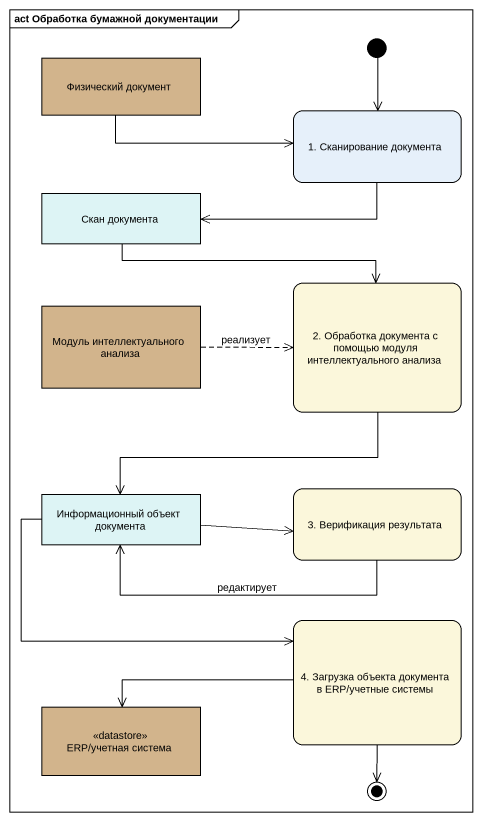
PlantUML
@startuml
mainframe act Обработка бумажной документации
hide empty description
state "Физический документ" as Физический_документ <<object>> #D2B48C
state "1. Сканирование документа" as s1_Сканирование_документа
state "Скан документа" as Скан_документа <<object>> #DDF4F5
state "2. Обработка документа с помощью модуля интеллектуального анализа" as s2_Обработка_документа_с #FBF7DB
state "Модуль интеллектуального анализа" as Модуль_интеллектуального <<object>> #D2B48C
state "Информационный объект документа" as Информационный_объект <<object>> #DDF4F5
state "3. Верификация результата" as s3_Верификация_результата #FBF7DB
state "4. Загрузка объекта документа в ERP/учетные системы" as s4_Загрузка_объекта #FBF7DB
state "ERP/учетная система" as ERP_учетная_система <<datastore>> #D2B48C
[*] --> s1_Сканирование_документа
Физический_документ -right-> s1_Сканирование_документа
s1_Сканирование_документа -left-> Скан_документа
Скан_документа -right-> s2_Обработка_документа_с
s2_Обработка_документа_с --> Информационный_объект
Модуль_интеллектуального -right[dashed]-> s2_Обработка_документа_с : реализует
Информационный_объект -right-> s3_Верификация_результата
Информационный_объект --> s4_Загрузка_объекта
s3_Верификация_результата -left-> Информационный_объект : редактирует
s4_Загрузка_объекта -left-> ERP_учетная_система
s4_Загрузка_объекта --> [*]
@enduml
